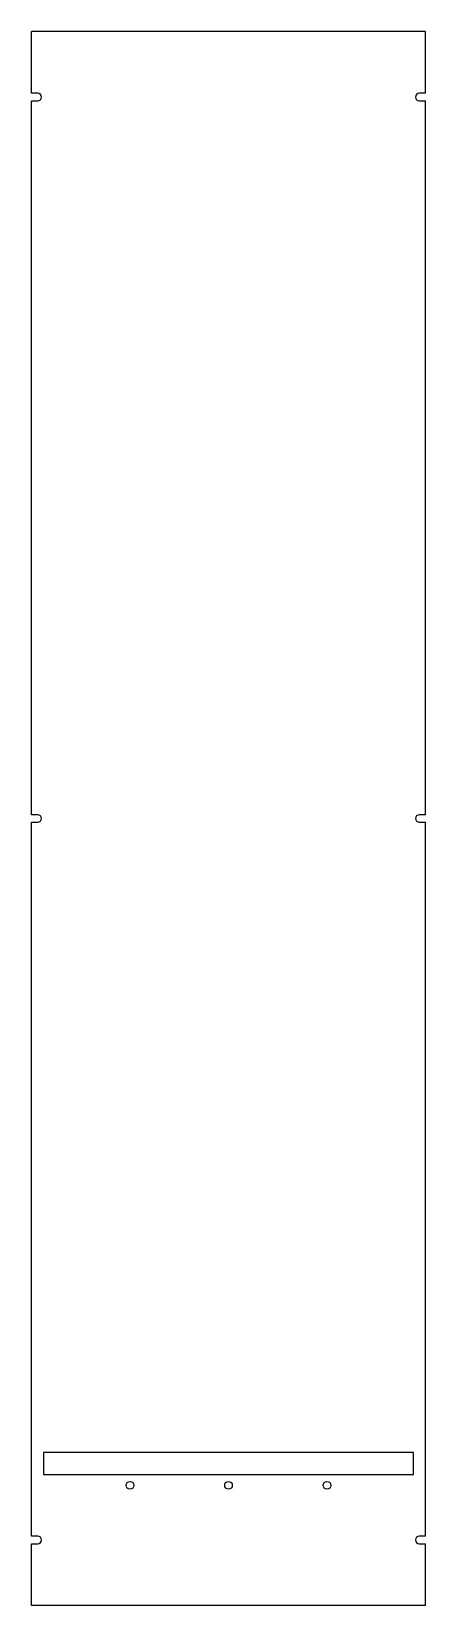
# Model space of a CAD drawing. Extents: x -6 to 0, y -24 to 0.
import ezdxf

# ---------------------------------------------------------------- set-up
doc = ezdxf.new("R2010")
doc.units = 0
doc.layers.get('0').update_dxf_attribs({"linetype": 'CONTINUOUS'})

msp = doc.modelspace()

# ---------------------------------------------------------------- linework, layer by layer
at = {"color": 7, "linetype": 'CONTINUOUS'}
for p, q in [((-6, -0.9425), (-6, 0)), ((0, 0), (-6, 0)), ((0, -0.9425), (0, 0)), ((-5.90625, -0.9425), (-6, -0.9425)), ((0, -0.9425), (-0.09375, -0.9425)), ((-6, -1.0575), (-5.90625, -1.0575)), ((-6, -11.9425), (-6, -1.0575)), ((-0.09375, -1.0575), (0, -1.0575)), ((0, -11.9425), (0, -1.0575)), ((-5.90625, -11.9425), (-6, -11.9425)), ((0, -11.9425), (-0.09375, -11.9425)), ((-6, -12.0575), (-5.90625, -12.0575)), ((-6, -22.9425), (-6, -12.0575)), ((-0.09375, -12.0575), (0, -12.0575)), ((0, -22.9425), (0, -12.0575)), ((-0.1825, -21.665), (-5.8175, -21.665)), ((-5.8175, -21.665), (-5.8175, -22)), ((-0.1825, -22), (-0.1825, -21.665)), ((-5.8175, -22), (-0.1825, -22)), ((-5.90625, -22.9425), (-6, -22.9425)), ((0, -22.9425), (-0.09375, -22.9425)), ((-6, -23.0575), (-5.90625, -23.0575)), ((-6, -24), (-6, -23.0575)), ((-0.09375, -23.0575), (0, -23.0575)), ((0, -24), (0, -23.0575)), ((0, -24), (-6, -24))]:
    msp.add_line(p, q, dxfattribs=at)
for centre in [(-4.5, -22.1675), (-3, -22.1675), (-1.5, -22.1675)]:
    msp.add_circle(centre, 0.058, dxfattribs=at)
for centre, start, end in [((-5.90625, -1), 270, 90), ((-0.09375, -1), 90, 270), ((-5.90625, -12), 270, 90), ((-0.09375, -12), 90, 270), ((-5.90625, -23), 270, 90), ((-0.09375, -23), 90, 270)]:
    msp.add_arc(centre, 0.0575, start, end, dxfattribs=at)

doc.saveas('drawing.dxf')
